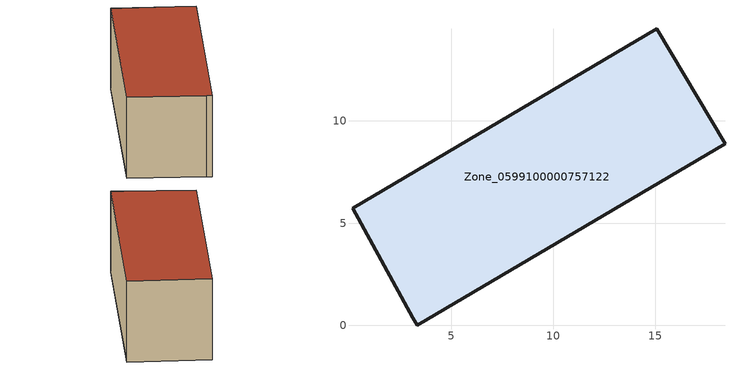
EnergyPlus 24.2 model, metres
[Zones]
Zone_0599100000757122
 floor ground (C_G): 3.35,0 3.13,0.37 0.18,5.74 15.06,14.52 18.41,8.88 z0
 wall outside (C_F): 18.41,8.88 15.06,14.52 0.18,5.74 3.13,0.37 3.35,0 18.41,8.88 z0:6.73
 roof outside (C_R): 3.13,0.37 3.35,0 18.41,8.88 15.06,14.52 0.18,5.74 z6.73
[BUILDING]
Pand.0599100000757122: North Axis=0; Terrain=City; Loads Convergence Tolerance Value=0.04; Temperature Convergence Tolerance Value=0.4; Solar Distribution=FullExterior; Maximum Number of Warmup Days=25; Minimum Number of Warmup Days=1
[Site:Location]
Rotterdam.The.Hague.AP_ZH_NLD Design_Conditions: Latitude=51.96; Longitude=4.45; Time Zone=1; Elevation=-4.5
[SITE:GROUNDTEMPERATURE:BUILDINGSURFACE]
18, 18, 18, 18, 18, 18, 18, 18, 18, 18, 18, 18
[MATERIAL] Thermal Absorptance=0.9; Solar Absorptance=0.7; Visible Absorptance=0.7
Name | Roughness | Thickness | Conductivity | Density | Specific Heat
G.TI.1946-1964 | MediumSmooth | 0.15 | 1 | 540 | 1210
F.TI.1946-1964 | Rough | 0.3 | 0.857143 | 1920 | 840
R.TI.1946-1964 | MediumRough | 0.2 | 0.277778 | 1500 | 1000
[CONSTRUCTION]
C_G: G.TI.1946-1964
C_F: F.TI.1946-1964
C_R: R.TI.1946-1964
[ZONE]
Zone_0599100000757122: Type=1; Multiplier=1; Ceiling Height=Autocalculate; Volume=Autocalculate; Floor Area=autocalculate; Part of Total Floor Area=Yes
[ZONEINFILTRATION:DESIGNFLOWRATE]
Infil_Zone_0599100000757122: Zone or ZoneList or Space or SpaceList=Zone_0599100000757122; Schedule=AlwaysOn; Design Flow Rate Calculation Method=Flow/Area; Flow Rate per Floor Area=0.003; Constant Term Coefficient=1; Temperature Term Coefficient=0; Velocity Term Coefficient=0; Velocity Squared Term Coefficient=0
[HVACTEMPLATE:ZONE:IDEALLOADSAIRSYSTEM]
Zone_0599100000757122: Maximum Heating Supply Air Temperature=50; Minimum Cooling Supply Air Temperature=13; Maximum Heating Supply Air Humidity Ratio=0.0156; Minimum Cooling Supply Air Humidity Ratio=0.0077; Heating Limit=NoLimit; Cooling Limit=NoLimit; Dehumidification Control Type=ConstantSensibleHeatRatio; Cooling Sensible Heat Ratio=0.7; Dehumidification Setpoint=60; Humidification Control Type=None; Humidification Setpoint=30; Outdoor Air Method=None; Outdoor Air Flow Rate per Person=0.00944; Outdoor Air Flow Rate per Zone Floor Area=0; Outdoor Air Flow Rate per Zone=0; Demand Controlled Ventilation Type=None; Outdoor Air Economizer Type=NoEconomizer; Heat Recovery Type=None; Sensible Heat Recovery Effectiveness=0.7; Latent Heat Recovery Effectiveness=0.65
[ZONECONTROL:THERMOSTAT]
ThermostatControl_Zone_0599100000757122: Zone or ZoneList=Zone_0599100000757122; Control Type Schedule=DualSetpointControlType; Control 1=Thermostat_Zone_0599100000757122; Temperature Difference Between Cutout And Setpoint=0
[THERMOSTATSETPOINT:DUALSETPOINT]
Thermostat_Zone_0599100000757122: Heating Setpoint Temperature Schedule=HeatingSetpoint_Zone_0599100000757122; Cooling Setpoint Temperature Schedule=CoolingSetpoint_Zone_0599100000757122
[SCHEDULE:COMPACT]
HeatingSetpoint_Zone_0599100000757122: Through: 12/31, For: AllDays, Until: 24:00, 21
CoolingSetpoint_Zone_0599100000757122: Through: 12/31, For: AllDays, Until: 24:00, 24
DualSetpointControlType: Through: 12/31, For: AllDays, Until: 24:00, 4
AlwaysOn: Through: 12/31, For: AllDays, Until: 24:00, 1
